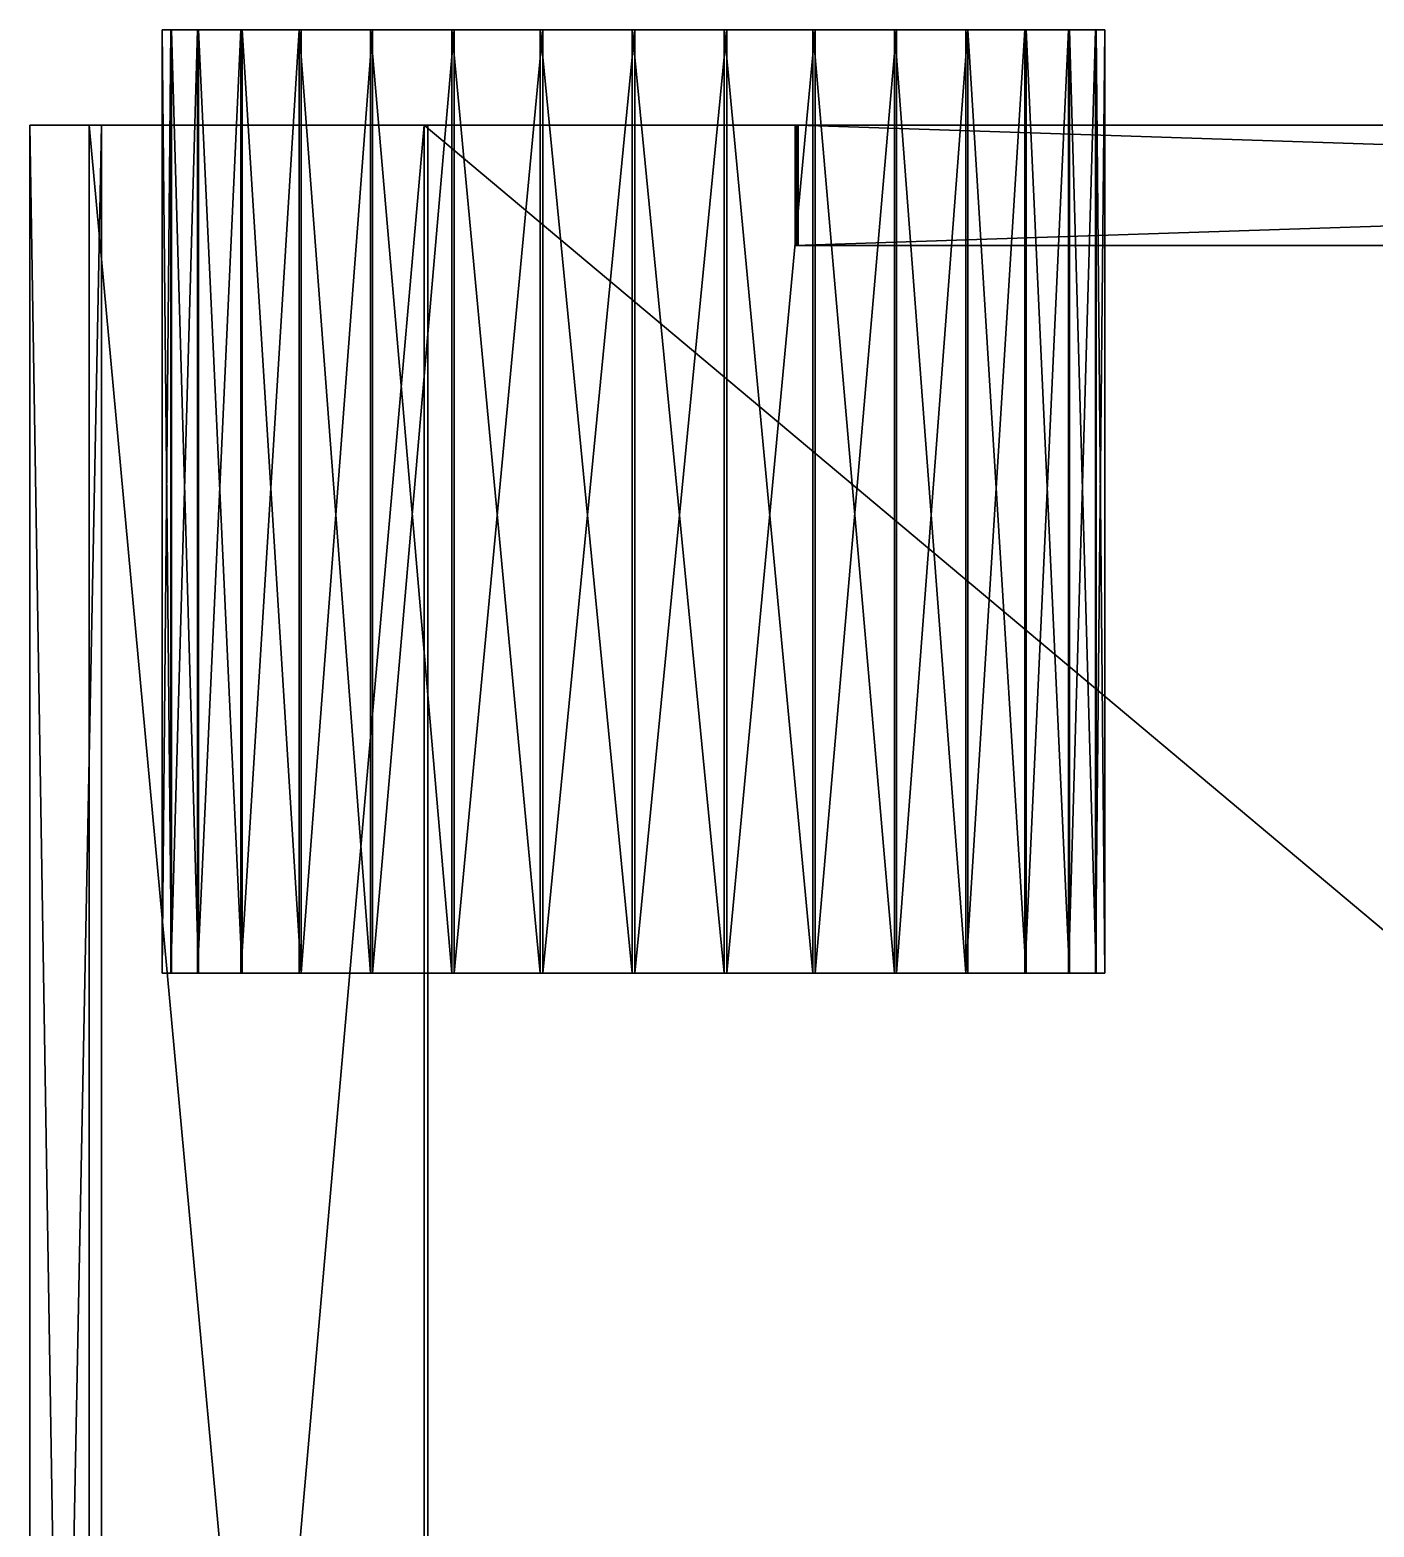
# Model space of a CAD drawing. Header units: metres. Extents: x -65 to 47, y 1 to 19.
# Drawn here: x -65.139 to -62.288, y 6.289 to 9.463 of the extents above; entities that cross this region are included whole.
import ezdxf

# ---------------------------------------------------------------- set-up
doc = ezdxf.new("R2010")
doc.units = ezdxf.units.M

msp = doc.modelspace()

# ---------------------------------------------------------------- linework, layer by layer
at = {"layer": 'Cube.029'}
for points in [[(-64.8585, 7.46308, -121.449), (-64.8398, 9.46308, -121.223), (-64.8585, 9.46308, -121.449)], [(-64.8398, 9.46308, -121.223), (-64.8585, 7.46308, -121.449), (-64.8398, 7.46308, -121.223)], [(-64.8388, 7.46308, -121.676), (-64.8585, 9.46308, -121.449), (-64.8388, 9.46308, -121.676)], [(-64.8585, 9.46308, -121.449), (-64.8388, 7.46308, -121.676), (-64.8585, 7.46308, -121.449)], [(-62.8585, 9.46308, -121.445), (-64.8585, 9.46308, -121.449), (-64.8398, 9.46308, -121.223)], [(-62.8772, 9.46308, -121.671), (-64.8585, 9.46308, -121.449), (-62.8585, 9.46308, -121.445)], [(-62.8772, 9.46308, -121.671), (-64.8388, 9.46308, -121.676), (-64.8585, 9.46308, -121.449)], [(-64.8398, 7.46308, -121.223), (-64.7834, 9.46308, -121.004), (-64.8398, 9.46308, -121.223)], [(-64.7834, 9.46308, -121.004), (-64.8398, 7.46308, -121.223), (-64.7834, 7.46308, -121.004)], [(-62.8782, 9.46308, -121.218), (-64.8398, 9.46308, -121.223), (-64.7834, 9.46308, -121.004)], [(-62.8585, 9.46308, -121.445), (-64.8398, 9.46308, -121.223), (-62.8782, 9.46308, -121.218)], [(-64.7814, 7.46308, -121.894), (-64.8388, 9.46308, -121.676), (-64.7814, 9.46308, -121.894)], [(-64.8388, 9.46308, -121.676), (-64.7814, 7.46308, -121.894), (-64.8388, 7.46308, -121.676)], [(-62.9336, 9.46308, -121.89), (-64.8388, 9.46308, -121.676), (-62.8772, 9.46308, -121.671)], [(-62.9336, 9.46308, -121.89), (-64.7814, 9.46308, -121.894), (-64.8388, 9.46308, -121.676)], [(-64.7834, 7.46308, -121.004), (-64.6914, 9.46308, -120.803), (-64.7834, 9.46308, -121.004)], [(-64.6914, 9.46308, -120.803), (-64.7834, 7.46308, -121.004), (-64.6914, 7.46308, -120.803)], [(-62.9356, 9.46308, -121), (-64.7834, 9.46308, -121.004), (-64.6914, 9.46308, -120.803)], [(-62.8782, 9.46308, -121.218), (-64.7834, 9.46308, -121.004), (-62.9356, 9.46308, -121)], [(-64.6885, 7.46308, -122.094), (-64.7814, 9.46308, -121.894), (-64.6885, 9.46308, -122.094)], [(-64.7814, 9.46308, -121.894), (-64.6885, 7.46308, -122.094), (-64.7814, 7.46308, -121.894)], [(-63.0256, 9.46308, -122.091), (-64.7814, 9.46308, -121.894), (-62.9336, 9.46308, -121.89)], [(-63.0256, 9.46308, -122.091), (-64.6885, 9.46308, -122.094), (-64.7814, 9.46308, -121.894)], [(-64.6914, 7.46308, -120.803), (-64.5675, 9.46308, -120.627), (-64.6914, 9.46308, -120.803)], [(-64.5675, 9.46308, -120.627), (-64.6914, 7.46308, -120.803), (-64.5675, 7.46308, -120.627)], [(-63.0285, 9.46308, -120.8), (-64.6914, 9.46308, -120.803), (-64.5675, 9.46308, -120.627)], [(-62.9356, 9.46308, -121), (-64.6914, 9.46308, -120.803), (-63.0285, 9.46308, -120.8)], [(-64.5637, 7.46308, -122.27), (-64.6885, 9.46308, -122.094), (-64.5637, 9.46308, -122.27)], [(-64.6885, 9.46308, -122.094), (-64.5637, 7.46308, -122.27), (-64.6885, 7.46308, -122.094)], [(-63.1495, 9.46308, -122.267), (-64.6885, 9.46308, -122.094), (-63.0256, 9.46308, -122.091)], [(-63.1495, 9.46308, -122.267), (-64.5637, 9.46308, -122.27), (-64.6885, 9.46308, -122.094)], [(-64.5675, 9.46308, -120.627), (-64.4163, 7.46308, -120.482), (-64.4163, 9.46308, -120.482)], [(-64.4163, 7.46308, -120.482), (-64.5675, 9.46308, -120.627), (-64.5675, 7.46308, -120.627)], [(-63.1533, 9.46308, -120.624), (-64.5675, 9.46308, -120.627), (-64.4163, 9.46308, -120.482)], [(-63.0285, 9.46308, -120.8), (-64.5675, 9.46308, -120.627), (-63.1533, 9.46308, -120.624)], [(-64.5637, 7.46308, -122.27), (-64.4119, 9.46308, -122.414), (-64.4119, 7.46308, -122.414)], [(-64.4119, 9.46308, -122.414), (-64.5637, 7.46308, -122.27), (-64.5637, 9.46308, -122.27)], [(-63.3007, 9.46308, -122.412), (-64.5637, 9.46308, -122.27), (-63.1495, 9.46308, -122.267)], [(-63.3007, 9.46308, -122.412), (-64.4119, 9.46308, -122.414), (-64.5637, 9.46308, -122.27)], [(-64.4163, 9.46308, -120.482), (-64.2436, 7.46308, -120.374), (-64.2436, 9.46308, -120.374)], [(-64.2436, 7.46308, -120.374), (-64.4163, 9.46308, -120.482), (-64.4163, 7.46308, -120.482)], [(-63.3051, 9.46308, -120.48), (-64.4163, 9.46308, -120.482), (-64.2436, 9.46308, -120.374)], [(-63.1533, 9.46308, -120.624), (-64.4163, 9.46308, -120.482), (-63.3051, 9.46308, -120.48)], [(-64.4119, 7.46308, -122.414), (-64.2387, 9.46308, -122.521), (-64.2387, 7.46308, -122.521)], [(-64.2387, 9.46308, -122.521), (-64.4119, 7.46308, -122.414), (-64.4119, 9.46308, -122.414)], [(-63.4734, 9.46308, -122.52), (-64.4119, 9.46308, -122.414), (-63.3007, 9.46308, -122.412)], [(-63.4734, 9.46308, -122.52), (-64.2387, 9.46308, -122.521), (-64.4119, 9.46308, -122.414)], [(-64.2436, 9.46308, -120.374), (-64.0562, 7.46308, -120.308), (-64.0562, 9.46308, -120.308)], [(-64.0562, 7.46308, -120.308), (-64.2436, 9.46308, -120.374), (-64.2436, 7.46308, -120.374)], [(-63.4783, 9.46308, -120.373), (-64.2436, 9.46308, -120.374), (-64.0562, 9.46308, -120.308)], [(-63.3051, 9.46308, -120.48), (-64.2436, 9.46308, -120.374), (-63.4783, 9.46308, -120.373)], [(-64.2387, 7.46308, -122.521), (-64.051, 9.46308, -122.587), (-64.051, 7.46308, -122.587)], [(-64.051, 9.46308, -122.587), (-64.2387, 7.46308, -122.521), (-64.2387, 9.46308, -122.521)], [(-63.6608, 9.46308, -122.586), (-64.2387, 9.46308, -122.521), (-63.4734, 9.46308, -122.52)], [(-63.6608, 9.46308, -122.586), (-64.051, 9.46308, -122.587), (-64.2387, 9.46308, -122.521)], [(-64.0562, 9.46308, -120.308), (-63.8611, 7.46308, -120.285), (-63.8611, 9.46308, -120.285)], [(-63.8611, 7.46308, -120.285), (-64.0562, 9.46308, -120.308), (-64.0562, 7.46308, -120.308)], [(-63.666, 9.46308, -120.307), (-64.0562, 9.46308, -120.308), (-63.8611, 9.46308, -120.285)], [(-63.4783, 9.46308, -120.373), (-64.0562, 9.46308, -120.308), (-63.666, 9.46308, -120.307)], [(-64.051, 7.46308, -122.587), (-63.8559, 9.46308, -122.609), (-63.8559, 7.46308, -122.609)], [(-63.8559, 9.46308, -122.609), (-64.051, 7.46308, -122.587), (-64.051, 9.46308, -122.587)], [(-64.051, 9.46308, -122.587), (-63.6608, 9.46308, -122.586), (-63.8559, 9.46308, -122.609)], [(-63.8611, 9.46308, -120.285), (-63.666, 7.46308, -120.307), (-63.666, 9.46308, -120.307)], [(-63.666, 7.46308, -120.307), (-63.8611, 9.46308, -120.285), (-63.8611, 7.46308, -120.285)], [(-63.8559, 7.46308, -122.609), (-63.6608, 9.46308, -122.586), (-63.6608, 7.46308, -122.586)], [(-63.6608, 9.46308, -122.586), (-63.8559, 7.46308, -122.609), (-63.8559, 9.46308, -122.609)], [(-63.666, 9.46308, -120.307), (-63.4783, 7.46308, -120.373), (-63.4783, 9.46308, -120.373)], [(-63.4783, 7.46308, -120.373), (-63.666, 9.46308, -120.307), (-63.666, 7.46308, -120.307)], [(-63.6608, 7.46308, -122.586), (-63.4734, 9.46308, -122.52), (-63.4734, 7.46308, -122.52)], [(-63.4734, 9.46308, -122.52), (-63.6608, 7.46308, -122.586), (-63.6608, 9.46308, -122.586)], [(-63.4783, 9.46308, -120.373), (-63.3051, 7.46308, -120.48), (-63.3051, 9.46308, -120.48)], [(-63.3051, 7.46308, -120.48), (-63.4783, 9.46308, -120.373), (-63.4783, 7.46308, -120.373)], [(-63.4734, 7.46308, -122.52), (-63.3007, 9.46308, -122.412), (-63.3007, 7.46308, -122.412)], [(-63.3007, 9.46308, -122.412), (-63.4734, 7.46308, -122.52), (-63.4734, 9.46308, -122.52)], [(-63.3051, 9.46308, -120.48), (-63.1533, 7.46308, -120.624), (-63.1533, 9.46308, -120.624)], [(-63.1533, 7.46308, -120.624), (-63.3051, 9.46308, -120.48), (-63.3051, 7.46308, -120.48)], [(-63.3007, 7.46308, -122.412), (-63.1495, 9.46308, -122.267), (-63.1495, 7.46308, -122.267)], [(-63.1495, 9.46308, -122.267), (-63.3007, 7.46308, -122.412), (-63.3007, 9.46308, -122.412)], [(-63.1533, 7.46308, -120.624), (-63.0285, 9.46308, -120.8), (-63.1533, 9.46308, -120.624)], [(-63.0285, 9.46308, -120.8), (-63.1533, 7.46308, -120.624), (-63.0285, 7.46308, -120.8)], [(-63.0256, 7.46308, -122.091), (-63.1495, 9.46308, -122.267), (-63.0256, 9.46308, -122.091)], [(-63.1495, 9.46308, -122.267), (-63.0256, 7.46308, -122.091), (-63.1495, 7.46308, -122.267)], [(-63.0285, 7.46308, -120.8), (-62.9356, 9.46308, -121), (-63.0285, 9.46308, -120.8)], [(-62.9356, 9.46308, -121), (-63.0285, 7.46308, -120.8), (-62.9356, 7.46308, -121)], [(-62.9336, 7.46308, -121.89), (-63.0256, 9.46308, -122.091), (-62.9336, 9.46308, -121.89)], [(-63.0256, 9.46308, -122.091), (-62.9336, 7.46308, -121.89), (-63.0256, 7.46308, -122.091)], [(-62.9356, 7.46308, -121), (-62.8782, 9.46308, -121.218), (-62.9356, 9.46308, -121)], [(-62.8782, 9.46308, -121.218), (-62.9356, 7.46308, -121), (-62.8782, 7.46308, -121.218)], [(-62.8772, 7.46308, -121.671), (-62.9336, 9.46308, -121.89), (-62.8772, 9.46308, -121.671)], [(-62.9336, 9.46308, -121.89), (-62.8772, 7.46308, -121.671), (-62.9336, 7.46308, -121.89)], [(-62.8782, 7.46308, -121.218), (-62.8585, 9.46308, -121.445), (-62.8782, 9.46308, -121.218)], [(-62.8585, 9.46308, -121.445), (-62.8782, 7.46308, -121.218), (-62.8585, 7.46308, -121.445)], [(-62.8585, 7.46308, -121.445), (-62.8772, 9.46308, -121.671), (-62.8585, 9.46308, -121.445)], [(-62.8772, 9.46308, -121.671), (-62.8585, 7.46308, -121.445), (-62.8772, 7.46308, -121.671)], [(-63.5108, 9.26093, -122.119), (-65.1388, 9.26093, -121.423), (-63.5123, 9.26093, -121.429)], [(-65.1388, 9.26093, -121.423), (-63.5108, 9.26093, -122.119), (-65.0133, 9.26093, -122.253)], [(-65.0133, 1.46093, -122.253), (-65.1388, 9.26093, -121.423), (-65.0133, 9.26093, -122.253)], [(-65.1388, 9.26093, -121.423), (-65.0133, 1.46093, -122.253), (-65.1388, 1.46093, -121.423)], [(-65.1388, 1.46093, -121.423), (-64.9871, 9.26093, -120.592), (-65.1388, 9.26093, -121.423)], [(-64.9871, 9.26093, -120.592), (-65.1388, 1.46093, -121.423), (-64.9871, 1.46093, -120.592)], [(-63.5139, 9.26093, -120.739), (-65.1388, 9.26093, -121.423), (-64.9871, 9.26093, -120.592)], [(-65.1388, 9.26093, -121.423), (-63.5139, 9.26093, -120.739), (-63.5123, 9.26093, -121.429)], [(-64.2948, 1.46093, -123.111), (-65.0133, 9.26093, -122.253), (-64.2948, 9.26093, -123.111)], [(-65.0133, 9.26093, -122.253), (-64.2948, 1.46093, -123.111), (-65.0133, 1.46093, -122.253)], [(-63.509, 9.26093, -122.915), (-65.0133, 9.26093, -122.253), (-63.5108, 9.26093, -122.119)], [(-65.0133, 9.26093, -122.253), (-63.509, 9.26093, -122.915), (-64.2948, 9.26093, -123.111)], [(-64.9871, 1.46093, -120.592), (-64.3022, 9.26093, -119.826), (-64.9871, 9.26093, -120.592)], [(-64.3022, 9.26093, -119.826), (-64.9871, 1.46093, -120.592), (-64.3022, 1.46093, -119.826)], [(-63.5155, 9.26093, -120.038), (-64.9871, 9.26093, -120.592), (-64.3022, 9.26093, -119.826)], [(-64.9871, 9.26093, -120.592), (-63.5155, 9.26093, -120.038), (-63.5139, 9.26093, -120.739)], [(-64.3022, 9.26093, -119.826), (-55.0024, 1.46093, -119.726), (-55.0024, 9.26093, -119.726)], [(-55.0024, 1.46093, -119.726), (-64.3022, 9.26093, -119.826), (-64.3022, 1.46093, -119.826)], [(-55.788, 9.26093, -120.021), (-64.3022, 9.26093, -119.826), (-55.0024, 9.26093, -119.726)], [(-64.3022, 9.26093, -119.826), (-55.788, 9.26093, -120.021), (-63.5155, 9.26093, -120.038)], [(-64.2948, 1.46093, -123.111), (-54.9946, 9.26093, -123.189), (-54.9946, 1.46093, -123.189)], [(-54.9946, 9.26093, -123.189), (-64.2948, 1.46093, -123.111), (-64.2948, 9.26093, -123.111)], [(-55.7815, 9.26093, -122.898), (-64.2948, 9.26093, -123.111), (-63.509, 9.26093, -122.915)], [(-64.2948, 9.26093, -123.111), (-55.7815, 9.26093, -122.898), (-54.9946, 9.26093, -123.189)], [(-63.5155, 9.00577, -120.038), (-63.5139, 9.26093, -120.739), (-63.5155, 9.26093, -120.038)], [(-63.5139, 9.26093, -120.739), (-63.5155, 9.00577, -120.038), (-63.5139, 9.00577, -120.739)], [(-63.5155, 9.00577, -120.038), (-55.788, 9.26093, -120.021), (-55.788, 9.00577, -120.021)], [(-55.788, 9.26093, -120.021), (-63.5155, 9.00577, -120.038), (-63.5155, 9.26093, -120.038)], [(-63.5139, 9.00577, -120.739), (-63.5123, 9.26093, -121.429), (-63.5139, 9.26093, -120.739)], [(-63.5123, 9.26093, -121.429), (-63.5139, 9.00577, -120.739), (-63.5123, 9.00577, -121.429)], [(-63.5123, 9.00577, -121.429), (-63.5108, 9.26093, -122.119), (-63.5123, 9.26093, -121.429)], [(-63.5108, 9.26093, -122.119), (-63.5123, 9.00577, -121.429), (-63.5108, 9.00577, -122.119)], [(-63.5108, 9.00577, -122.119), (-63.509, 9.26093, -122.915), (-63.5108, 9.26093, -122.119)], [(-63.509, 9.26093, -122.915), (-63.5108, 9.00577, -122.119), (-63.509, 9.00577, -122.915)], [(-63.509, 9.26093, -122.915), (-55.7815, 9.00577, -122.898), (-55.7815, 9.26093, -122.898)], [(-55.7815, 9.00577, -122.898), (-63.509, 9.26093, -122.915), (-63.509, 9.00577, -122.915)], [(-55.7864, 9.00577, -120.722), (-63.5155, 9.00577, -120.038), (-55.788, 9.00577, -120.021)], [(-63.5155, 9.00577, -120.038), (-55.7864, 9.00577, -120.722), (-63.5139, 9.00577, -120.739)], [(-55.7849, 9.00577, -121.411), (-63.5139, 9.00577, -120.739), (-55.7864, 9.00577, -120.722)], [(-63.5139, 9.00577, -120.739), (-55.7849, 9.00577, -121.411), (-63.5123, 9.00577, -121.429)], [(-55.7833, 9.00577, -122.101), (-63.5123, 9.00577, -121.429), (-55.7849, 9.00577, -121.411)], [(-63.5123, 9.00577, -121.429), (-55.7833, 9.00577, -122.101), (-63.5108, 9.00577, -122.119)], [(-55.7815, 9.00577, -122.898), (-63.5108, 9.00577, -122.119), (-55.7833, 9.00577, -122.101)], [(-63.5108, 9.00577, -122.119), (-55.7815, 9.00577, -122.898), (-63.509, 9.00577, -122.915)], [(-64.8585, 7.46308, -121.449), (-62.8585, 7.46308, -121.445), (-64.8398, 7.46308, -121.223)], [(-64.8585, 7.46308, -121.449), (-62.8772, 7.46308, -121.671), (-62.8585, 7.46308, -121.445)], [(-64.8388, 7.46308, -121.676), (-62.8772, 7.46308, -121.671), (-64.8585, 7.46308, -121.449)], [(-64.8398, 7.46308, -121.223), (-62.8782, 7.46308, -121.218), (-64.7834, 7.46308, -121.004)], [(-64.8398, 7.46308, -121.223), (-62.8585, 7.46308, -121.445), (-62.8782, 7.46308, -121.218)], [(-64.8388, 7.46308, -121.676), (-62.9336, 7.46308, -121.89), (-62.8772, 7.46308, -121.671)], [(-64.7814, 7.46308, -121.894), (-62.9336, 7.46308, -121.89), (-64.8388, 7.46308, -121.676)], [(-64.7834, 7.46308, -121.004), (-62.9356, 7.46308, -121), (-64.6914, 7.46308, -120.803)], [(-64.7834, 7.46308, -121.004), (-62.8782, 7.46308, -121.218), (-62.9356, 7.46308, -121)], [(-64.7814, 7.46308, -121.894), (-63.0256, 7.46308, -122.091), (-62.9336, 7.46308, -121.89)], [(-64.6885, 7.46308, -122.094), (-63.0256, 7.46308, -122.091), (-64.7814, 7.46308, -121.894)], [(-64.6914, 7.46308, -120.803), (-63.0285, 7.46308, -120.8), (-64.5675, 7.46308, -120.627)], [(-64.6914, 7.46308, -120.803), (-62.9356, 7.46308, -121), (-63.0285, 7.46308, -120.8)], [(-64.6885, 7.46308, -122.094), (-63.1495, 7.46308, -122.267), (-63.0256, 7.46308, -122.091)], [(-64.5637, 7.46308, -122.27), (-63.1495, 7.46308, -122.267), (-64.6885, 7.46308, -122.094)], [(-64.5675, 7.46308, -120.627), (-63.1533, 7.46308, -120.624), (-64.4163, 7.46308, -120.482)], [(-64.5675, 7.46308, -120.627), (-63.0285, 7.46308, -120.8), (-63.1533, 7.46308, -120.624)], [(-64.5637, 7.46308, -122.27), (-63.3007, 7.46308, -122.412), (-63.1495, 7.46308, -122.267)], [(-64.4119, 7.46308, -122.414), (-63.3007, 7.46308, -122.412), (-64.5637, 7.46308, -122.27)], [(-64.4163, 7.46308, -120.482), (-63.3051, 7.46308, -120.48), (-64.2436, 7.46308, -120.374)], [(-64.4163, 7.46308, -120.482), (-63.1533, 7.46308, -120.624), (-63.3051, 7.46308, -120.48)], [(-64.4119, 7.46308, -122.414), (-63.4734, 7.46308, -122.52), (-63.3007, 7.46308, -122.412)], [(-64.2387, 7.46308, -122.521), (-63.4734, 7.46308, -122.52), (-64.4119, 7.46308, -122.414)], [(-64.2436, 7.46308, -120.374), (-63.4783, 7.46308, -120.373), (-64.0562, 7.46308, -120.308)], [(-64.2436, 7.46308, -120.374), (-63.3051, 7.46308, -120.48), (-63.4783, 7.46308, -120.373)], [(-64.2387, 7.46308, -122.521), (-63.6608, 7.46308, -122.586), (-63.4734, 7.46308, -122.52)], [(-64.051, 7.46308, -122.587), (-63.6608, 7.46308, -122.586), (-64.2387, 7.46308, -122.521)], [(-64.0562, 7.46308, -120.308), (-63.666, 7.46308, -120.307), (-63.8611, 7.46308, -120.285)], [(-64.0562, 7.46308, -120.308), (-63.4783, 7.46308, -120.373), (-63.666, 7.46308, -120.307)], [(-63.6608, 7.46308, -122.586), (-64.051, 7.46308, -122.587), (-63.8559, 7.46308, -122.609)]]:
    msp.add_3dface(points, dxfattribs=at)

doc.saveas('drawing.dxf')
